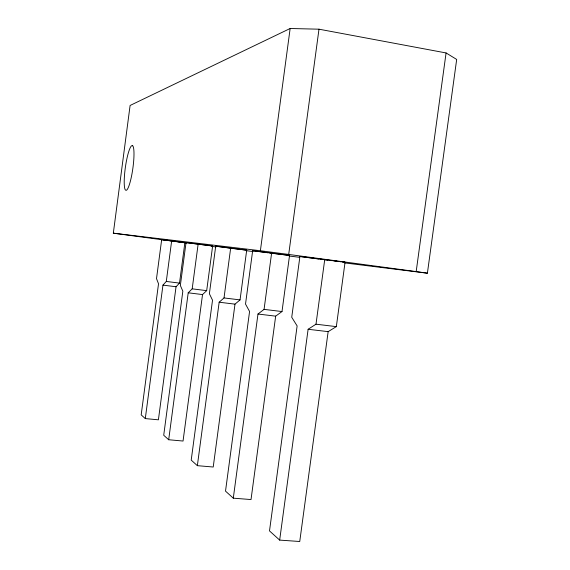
<?xml version="1.0" encoding="UTF-8"?>
<svg xmlns="http://www.w3.org/2000/svg" width="570" height="570" viewBox="0 0 570 570"><rect width="100%" height="100%" fill="white"/><g stroke="black" fill="none" stroke-linecap="round" stroke-linejoin="round"><path stroke-width="0.85" d="M186.761 243.055L113.323 233.18L130.102 105.464L290.151 28.5L318.986 29.191L446.075 52.946L456.677 59.444L427.4 273.194L344.601 262.905M161.673 239.614L156.508 278.652L158.524 283.774L141.182 414.875L145.293 418.587L158.403 419.819L176.045 286.746L179.514 283.098L184.88 242.606L161.673 239.614L184.88 242.606M145.293 418.587L162.956 285.121L166.29 281.445L171.663 240.832M186.034 242.592L180.348 285.463L182.835 291.17L163.718 435.252L168.691 439.748L183.048 441.038L202.535 294.569L206.682 290.643L212.624 246.012L186.034 242.592L212.624 246.012M168.691 439.748L188.207 292.802L192.19 288.84L198.139 244.067M215.709 246.212L209.382 293.75L212.524 300.198L191.214 460.118L197.355 465.669L213.223 467.015L234.99 304.145L240.048 299.898L246.696 250.187L215.709 246.212L231.035 248.263M197.355 465.669L219.158 302.214L224.017 297.932L230.672 248.036M252.66 250.722L245.52 304.074L249.575 311.469L225.513 491.133L233.294 498.166L251.021 499.555L275.666 316.151L282 311.548L289.546 255.438L252.66 250.722L268 252.781M113.323 233.18L260.383 250.729L290.151 28.5M233.294 498.166L257.982 314.027L264.067 309.368L282 311.548M264.067 309.368L271.626 253.03M260.383 250.729L288.698 254.441L318.986 29.191M299.913 256.486L291.733 317.269L297.127 325.933L269.503 530.912L279.663 540.103L299.742 541.5L328.149 331.64L336.336 326.631L345.057 262.25L299.913 256.486L319.122 259.065M279.663 540.103L308.121 329.275L315.994 324.195L336.336 326.631M315.994 324.195L324.736 259.514M427.4 273.194L416.178 271.591L446.075 52.946M308.121 329.275L328.149 331.64M257.982 314.027L275.666 316.151M231.905 248.37L246.696 250.187M269.703 253.009L272.296 253.322M274.02 253.536L289.546 255.438M320.853 259.279L323.447 259.599M325.178 259.813L327.771 260.127M329.496 260.34L332.089 260.661M333.82 260.868L336.414 261.188M338.145 261.402L340.739 261.716M342.463 261.929L345.057 262.25M219.158 302.214L234.99 304.145M216.002 246.924L211.698 246.368M246.831 250.757L252.994 251.52M289.111 256.008L299.678 257.327M162.956 285.121L176.045 286.746M192.19 288.84L206.682 290.643M188.207 292.802L202.535 294.569M224.017 297.932L240.048 299.898M166.29 281.445L179.514 283.098M288.698 254.441L416.178 271.591M132.653 145.728L131.663 145.721A22.643 3.776 -82 0 0 125.35 167.523A22.643 3.776 -82 0 0 125.428 190.066L126.398 190.287A22.643 3.776 -82 0 0 132.853 168.407A22.643 3.776 -82 0 0 132.653 145.728"/></g></svg>
